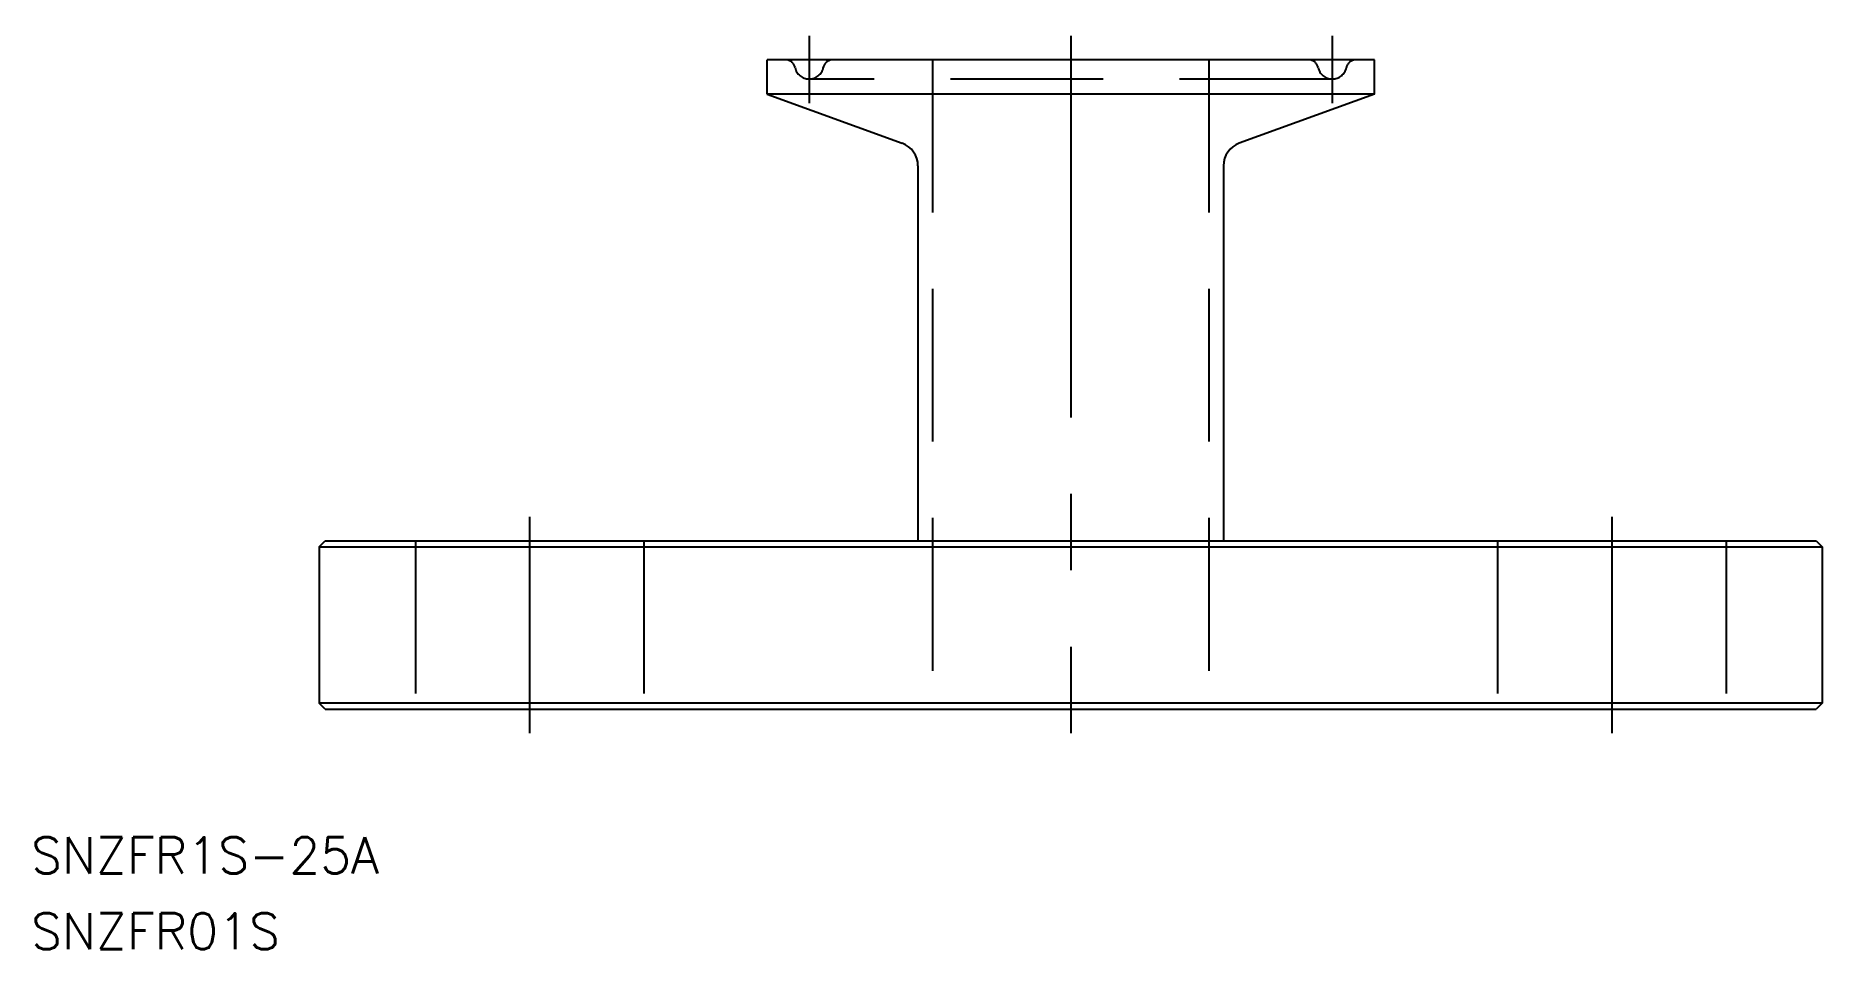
# Model space of a CAD drawing. Extents: x -86 to 62, y -20 to 56.
import ezdxf

# ---------------------------------------------------------------- set-up
doc = ezdxf.new("R2010")
doc.units = 0
doc.linetypes.add('CENTER', pattern=[50.8, 31.75, -6.35, 6.35, -6.35])
doc.linetypes.add('DASHED', pattern=[19.05, 12.7, -6.35])
doc.layers.get('0').update_dxf_attribs({"linetype": 'CONTINUOUS'})
doc.layers.add('CENTER', color=1, linetype='CENTER')
doc.styles.get("Standard").update_dxf_attribs({"font": 'txt.shx', "height": 3, "bigfont": 'bigfont.shx'})

msp = doc.modelspace()

# ---------------------------------------------------------------- linework, layer by layer
at = {"color": 7, "linetype": 'CONTINUOUS'}
for p, q in [((25.25, 54), (-25.25, 54)), ((-25.25, 51.15), (-25.25, 54)), ((25.25, 51.15), (25.25, 54)), ((-25.25, 51.15), (-14.02, 47.06)), ((25.25, 51.15), (-25.25, 51.15)), ((25.25, 51.15), (14.02, 47.06)), ((-12.7, 45.18), (-12.7, 14)), ((12.7, 45.18), (12.7, 14)), ((-62.5, 13.5), (-62, 14)), ((-62.5, 13.5), (-62.5, 0.5)), ((-62.5, 13.5), (62.5, 13.5)), ((-62, 14), (62, 14)), ((62, 14), (62.5, 13.5)), ((62.5, 13.5), (62.5, 0.5)), ((-62, 0), (-62.5, 0.5)), ((62.5, 0.5), (-62.5, 0.5)), ((-62, 0), (62, 0)), ((62.5, 0.5), (62, 0))]:
    msp.add_line(p, q, dxfattribs=at)
at = {"color": 3, "linetype": 'DASHED'}
for p, q in [((-11.5, 54), (-11.5, 0)), ((11.5, 54), (11.5, 0)), ((21.75, 52.4), (-21.75, 52.4)), ((-54.5, 14), (-54.5, 0)), ((-35.5, 14), (-35.5, 0)), ((35.5, 14), (35.5, 0)), ((54.5, 14), (54.5, 0))]:
    msp.add_line(p, q, dxfattribs=at)
for centre, radius, start, end in [((-23.71, 53.2), 0.8, 11.537, 90), ((-19.79, 53.2), 0.8, 90, 168.463), ((19.79, 53.2), 0.8, 11.537, 90), ((23.71, 53.2), 0.8, 90, 168.463), ((-21.75, 53.6), 1.2, 191.537, 348.463), ((21.75, 53.6), 1.2, 191.537, 348.463)]:
    msp.add_arc(centre, radius, start, end, dxfattribs=at)
at = {"color": 7, "linetype": 'CONTINUOUS'}
for centre, start, end in [((-14.7, 45.18), 0, 70), ((14.7, 45.18), 110, 180)]:
    msp.add_arc(centre, 2, start, end, dxfattribs=at)
at = {"layer": 'CENTER', "color": 1, "linetype": 'CENTER'}
for p, q in [((-21.75, 56), (-21.75, 50.4)), ((0, 56), (0, -2)), ((21.75, 56), (21.75, 50.4)), ((-45, 16), (-45, -2)), ((45, 16), (45, -2))]:
    msp.add_line(p, q, dxfattribs=at)

# ---------------------------------------------------------------- texts
at = {"color": 7, "linetype": 'CONTINUOUS'}
for s, p in [('SNZFR1S-25A', (-86.46, -13.65)), ('SNZFR01S', (-86.46, -19.96))]:
    msp.add_text(s, height=3, dxfattribs=at).set_placement(p)

doc.saveas('drawing.dxf')
